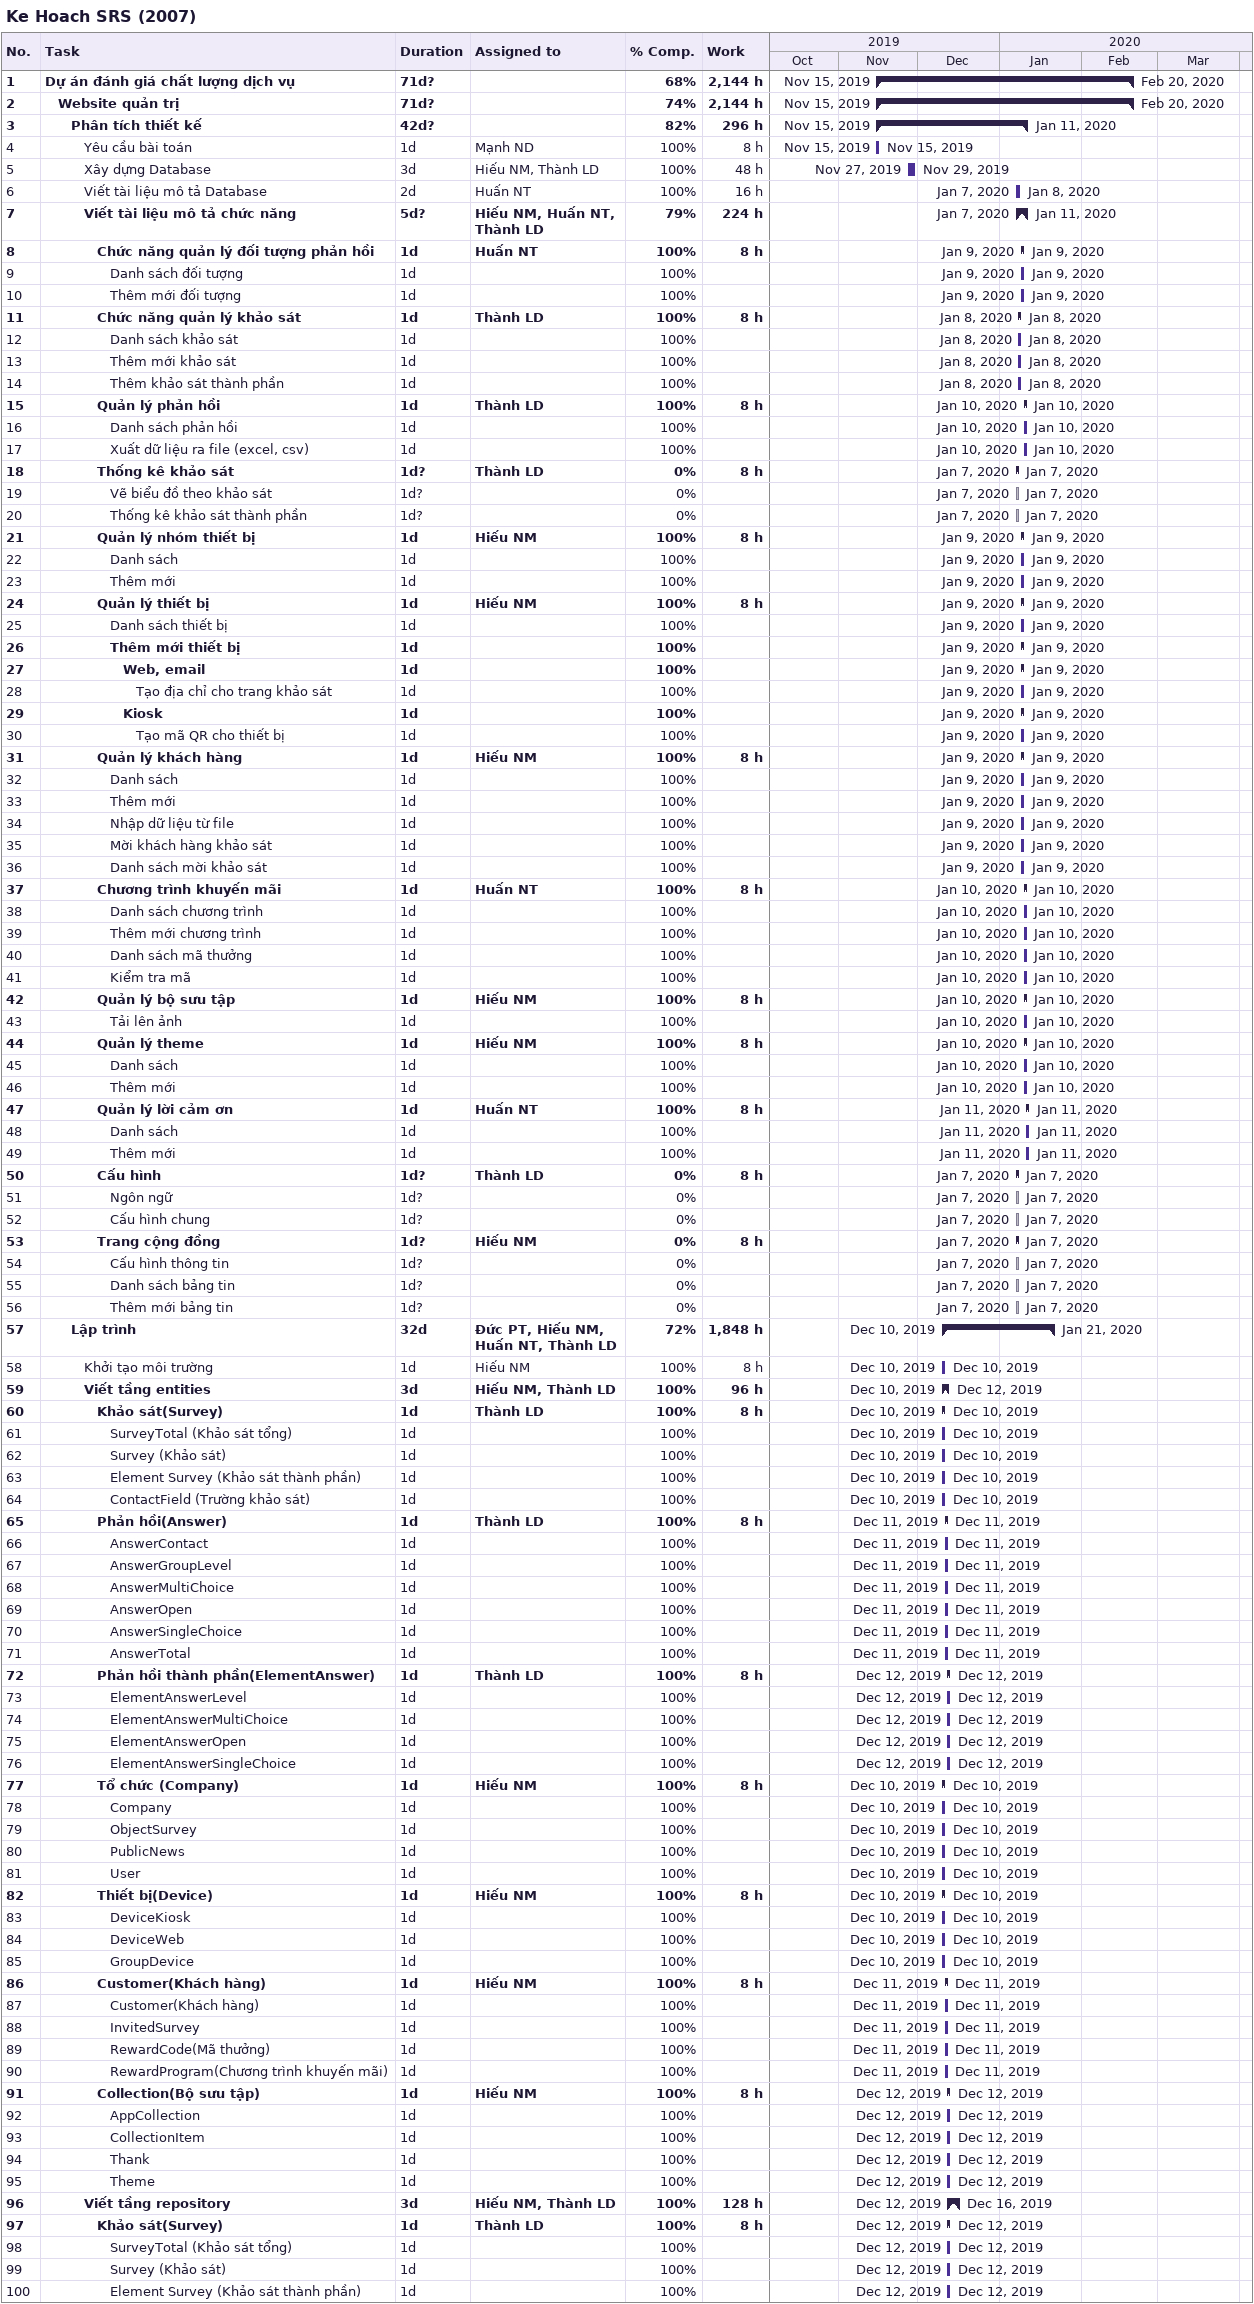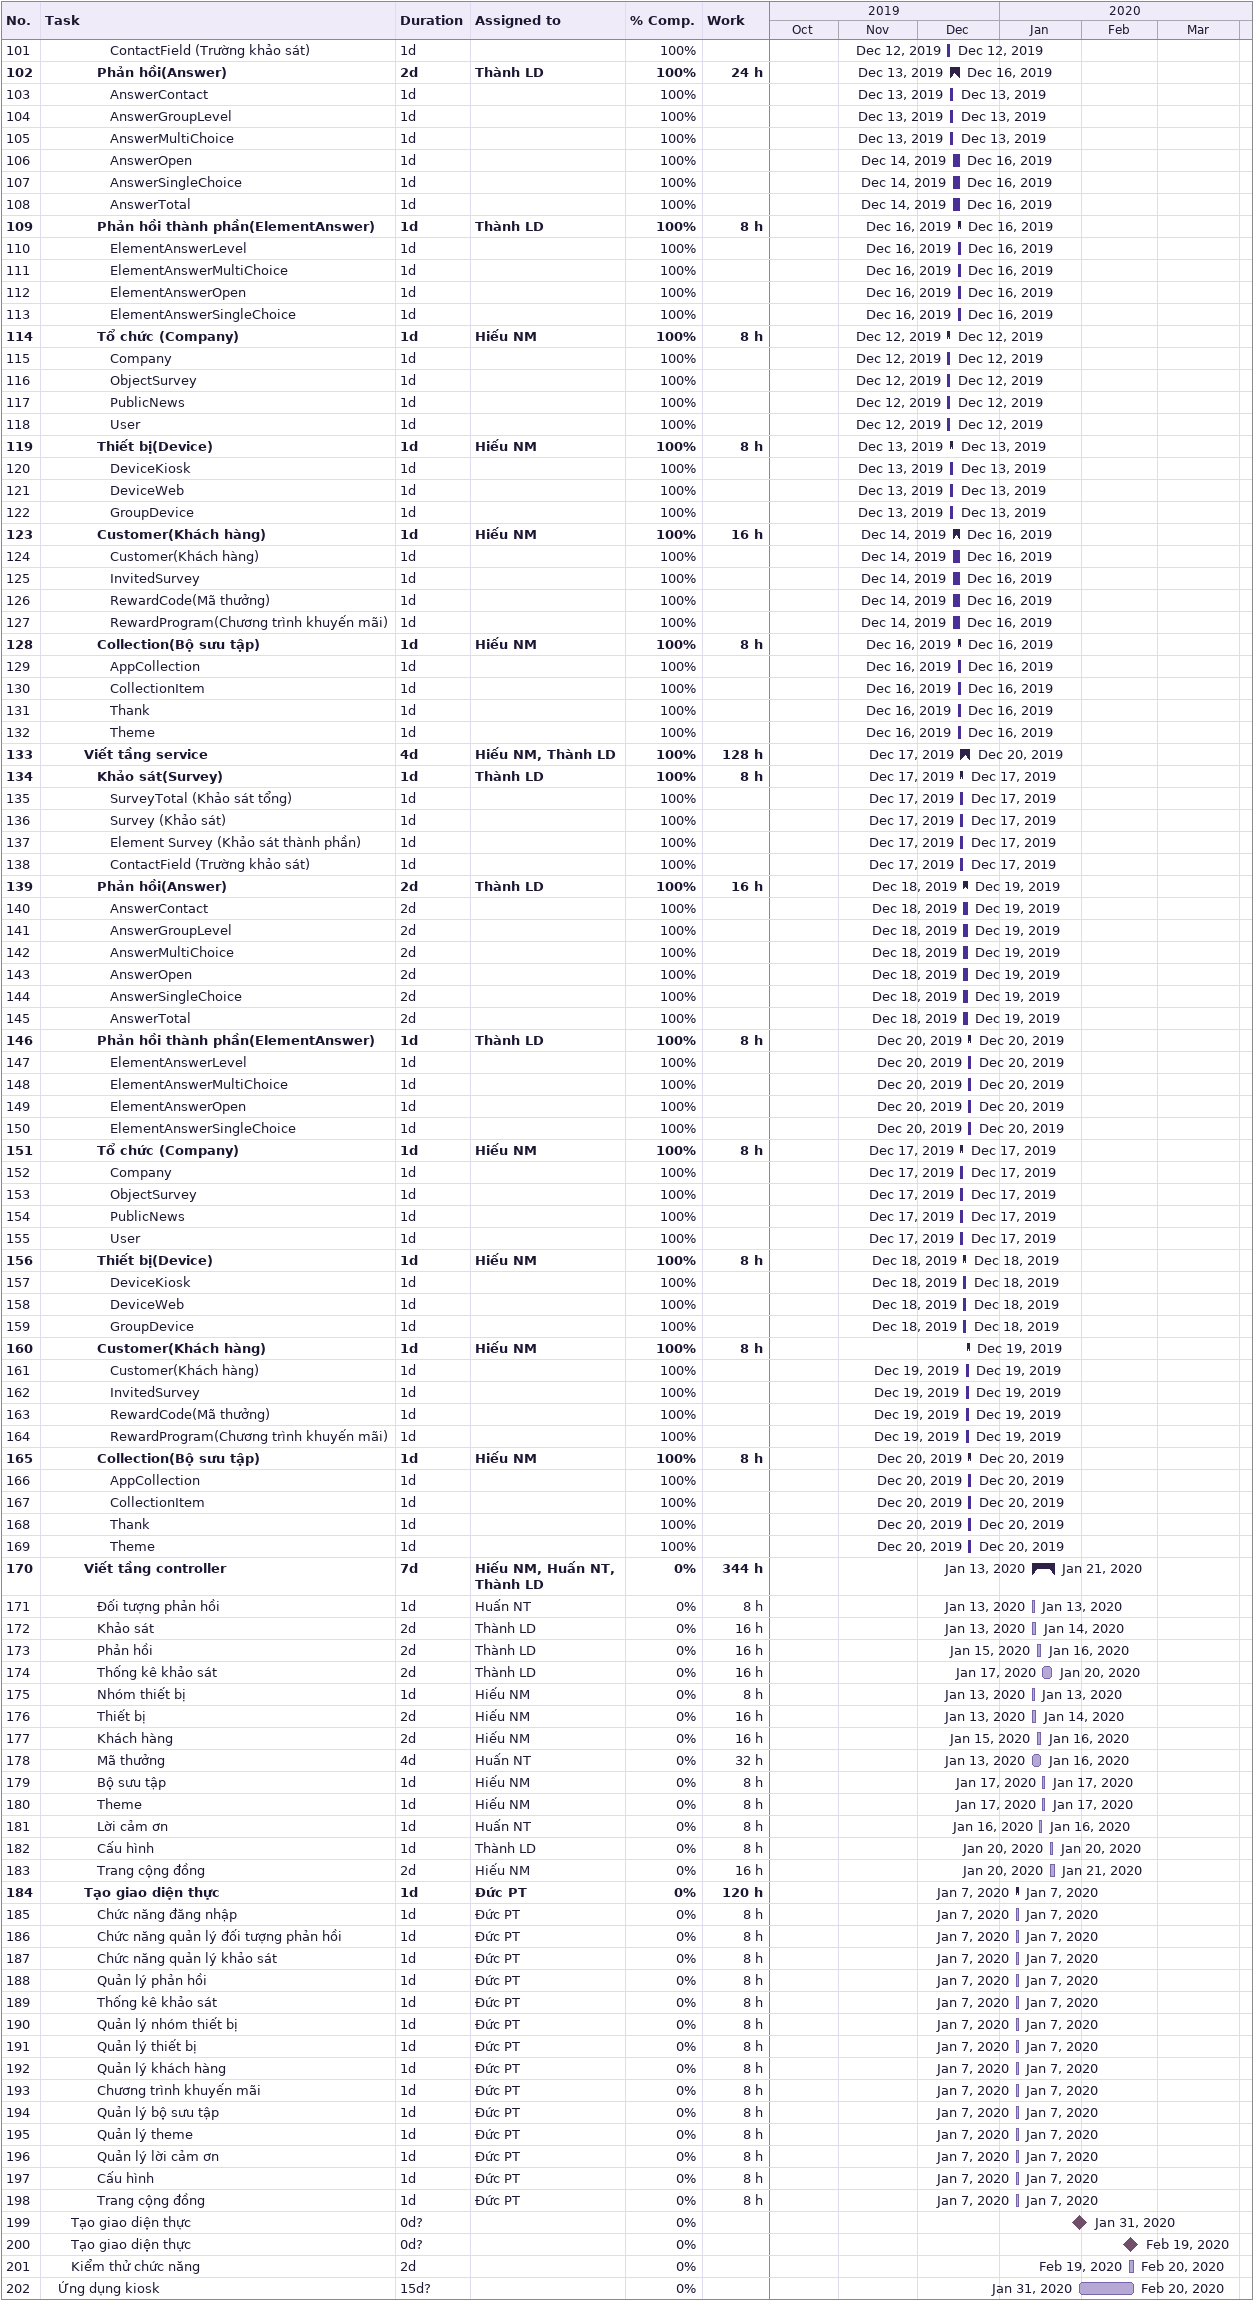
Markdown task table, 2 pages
Ke Hoach SRS (2007)

| ID | Level | Task | Duration | Start | Finish | Resources | % complete | Work (h) |
|---|---|---|---|---|---|---|---|---|
| 1 | 1 | **Dự án đánh giá chất lượng dịch vụ** | 71d? | 2019-11-15 | 2020-02-20 |  | 68 | 2144 |
| 2 | 2 | **Website quản trị** | 71d? | 2019-11-15 | 2020-02-20 |  | 74 | 2144 |
| 3 | 3 | **Phân tích thiết kế** | 42d? | 2019-11-15 | 2020-01-11 |  | 82 | 296 |
| 4 | 4 | Yêu cầu bài toán | 1d | 2019-11-15 | 2019-11-15 | Mạnh ND | 100 | 8 |
| 5 | 4 | Xây dựng Database | 3d | 2019-11-27 | 2019-11-29 | Hiếu NM, Thành LD | 100 | 48 |
| 6 | 4 | Viết tài liệu mô tả Database | 2d | 2020-01-07 | 2020-01-08 | Huấn NT | 100 | 16 |
| 7 | 4 | **Viết tài liệu mô tả chức năng** | 5d? | 2020-01-07 | 2020-01-11 | Hiếu NM, Huấn NT, Thành LD | 79 | 224 |
| 8 | 5 | **Chức năng quản lý đối tượng phản hồi** | 1d | 2020-01-09 | 2020-01-09 | Huấn NT | 100 | 8 |
| 9 | 6 | Danh sách đối tượng | 1d | 2020-01-09 | 2020-01-09 |  | 100 |  |
| 10 | 6 | Thêm mới đối tượng | 1d | 2020-01-09 | 2020-01-09 |  | 100 |  |
| 11 | 5 | **Chức năng quản lý khảo sát** | 1d | 2020-01-08 | 2020-01-08 | Thành LD | 100 | 8 |
| 12 | 6 | Danh sách khảo sát | 1d | 2020-01-08 | 2020-01-08 |  | 100 |  |
| 13 | 6 | Thêm mới khảo sát | 1d | 2020-01-08 | 2020-01-08 |  | 100 |  |
| 14 | 6 | Thêm khảo sát thành phần | 1d | 2020-01-08 | 2020-01-08 |  | 100 |  |
| 15 | 5 | **Quản lý phản hồi** | 1d | 2020-01-10 | 2020-01-10 | Thành LD | 100 | 8 |
| 16 | 6 | Danh sách phản hồi | 1d | 2020-01-10 | 2020-01-10 |  | 100 |  |
| 17 | 6 | Xuất dữ liệu ra file (excel, csv) | 1d | 2020-01-10 | 2020-01-10 |  | 100 |  |
| 18 | 5 | **Thống kê khảo sát** | 1d? | 2020-01-07 | 2020-01-07 | Thành LD | 0 | 8 |
| 19 | 6 | Vẽ biểu đồ theo khảo sát | 1d? | 2020-01-07 | 2020-01-07 |  | 0 |  |
| 20 | 6 | Thống kê khảo sát thành phần | 1d? | 2020-01-07 | 2020-01-07 |  | 0 |  |
| 21 | 5 | **Quản lý nhóm thiết bị** | 1d | 2020-01-09 | 2020-01-09 | Hiếu NM | 100 | 8 |
| 22 | 6 | Danh sách | 1d | 2020-01-09 | 2020-01-09 |  | 100 |  |
| 23 | 6 | Thêm mới | 1d | 2020-01-09 | 2020-01-09 |  | 100 |  |
| 24 | 5 | **Quản lý thiết bị** | 1d | 2020-01-09 | 2020-01-09 | Hiếu NM | 100 | 8 |
| 25 | 6 | Danh sách thiết bị | 1d | 2020-01-09 | 2020-01-09 |  | 100 |  |
| 26 | 6 | **Thêm mới thiết bị** | 1d | 2020-01-09 | 2020-01-09 |  | 100 |  |
| 27 | 7 | **Web, email** | 1d | 2020-01-09 | 2020-01-09 |  | 100 |  |
| 28 | 8 | Tạo địa chỉ cho trang khảo sát | 1d | 2020-01-09 | 2020-01-09 |  | 100 |  |
| 29 | 7 | **Kiosk** | 1d | 2020-01-09 | 2020-01-09 |  | 100 |  |
| 30 | 8 | Tạo mã QR cho thiết bị | 1d | 2020-01-09 | 2020-01-09 |  | 100 |  |
| 31 | 5 | **Quản lý khách hàng** | 1d | 2020-01-09 | 2020-01-09 | Hiếu NM | 100 | 8 |
| 32 | 6 | Danh sách | 1d | 2020-01-09 | 2020-01-09 |  | 100 |  |
| 33 | 6 | Thêm mới | 1d | 2020-01-09 | 2020-01-09 |  | 100 |  |
| 34 | 6 | Nhập dữ liệu từ file | 1d | 2020-01-09 | 2020-01-09 |  | 100 |  |
| 35 | 6 | Mời khách hàng khảo sát | 1d | 2020-01-09 | 2020-01-09 |  | 100 |  |
| 36 | 6 | Danh sách mời khảo sát | 1d | 2020-01-09 | 2020-01-09 |  | 100 |  |
| 37 | 5 | **Chương trình khuyến mãi** | 1d | 2020-01-10 | 2020-01-10 | Huấn NT | 100 | 8 |
| 38 | 6 | Danh sách chương trình | 1d | 2020-01-10 | 2020-01-10 |  | 100 |  |
| 39 | 6 | Thêm mới chương trình | 1d | 2020-01-10 | 2020-01-10 |  | 100 |  |
| 40 | 6 | Danh sách mã thưởng | 1d | 2020-01-10 | 2020-01-10 |  | 100 |  |
| 41 | 6 | Kiểm tra mã | 1d | 2020-01-10 | 2020-01-10 |  | 100 |  |
| 42 | 5 | **Quản lý bộ sưu tập** | 1d | 2020-01-10 | 2020-01-10 | Hiếu NM | 100 | 8 |
| 43 | 6 | Tải lên ảnh | 1d | 2020-01-10 | 2020-01-10 |  | 100 |  |
| 44 | 5 | **Quản lý theme** | 1d | 2020-01-10 | 2020-01-10 | Hiếu NM | 100 | 8 |
| 45 | 6 | Danh sách | 1d | 2020-01-10 | 2020-01-10 |  | 100 |  |
| 46 | 6 | Thêm mới | 1d | 2020-01-10 | 2020-01-10 |  | 100 |  |
| 47 | 5 | **Quản lý lời cảm ơn** | 1d | 2020-01-11 | 2020-01-11 | Huấn NT | 100 | 8 |
| 48 | 6 | Danh sách | 1d | 2020-01-11 | 2020-01-11 |  | 100 |  |
| 49 | 6 | Thêm mới | 1d | 2020-01-11 | 2020-01-11 |  | 100 |  |
| 50 | 5 | **Cấu hình** | 1d? | 2020-01-07 | 2020-01-07 | Thành LD | 0 | 8 |
| 51 | 6 | Ngôn ngữ | 1d? | 2020-01-07 | 2020-01-07 |  | 0 |  |
| 52 | 6 | Cấu hình chung | 1d? | 2020-01-07 | 2020-01-07 |  | 0 |  |
| 53 | 5 | **Trang cộng đồng** | 1d? | 2020-01-07 | 2020-01-07 | Hiếu NM | 0 | 8 |
| 54 | 6 | Cấu hình thông tin | 1d? | 2020-01-07 | 2020-01-07 |  | 0 |  |
| 55 | 6 | Danh sách bảng tin | 1d? | 2020-01-07 | 2020-01-07 |  | 0 |  |
| 56 | 6 | Thêm mới bảng tin | 1d? | 2020-01-07 | 2020-01-07 |  | 0 |  |
| 57 | 3 | **Lập trình** | 32d | 2019-12-10 | 2020-01-21 | Đức PT, Hiếu NM, Huấn NT, Thành LD | 72 | 1848 |
| 58 | 4 | Khởi tạo môi trường | 1d | 2019-12-10 | 2019-12-10 | Hiếu NM | 100 | 8 |
| 59 | 4 | **Viết tầng entities** | 3d | 2019-12-10 | 2019-12-12 | Hiếu NM, Thành LD | 100 | 96 |
| 60 | 5 | **Khảo sát(Survey)** | 1d | 2019-12-10 | 2019-12-10 | Thành LD | 100 | 8 |
| 61 | 6 | SurveyTotal (Khảo sát tổng) | 1d | 2019-12-10 | 2019-12-10 |  | 100 |  |
| 62 | 6 | Survey (Khảo sát) | 1d | 2019-12-10 | 2019-12-10 |  | 100 |  |
| 63 | 6 | Element Survey (Khảo sát thành phần) | 1d | 2019-12-10 | 2019-12-10 |  | 100 |  |
| 64 | 6 | ContactField (Trường khảo sát) | 1d | 2019-12-10 | 2019-12-10 |  | 100 |  |
| 65 | 5 | **Phản hồi(Answer)** | 1d | 2019-12-11 | 2019-12-11 | Thành LD | 100 | 8 |
| 66 | 6 | AnswerContact | 1d | 2019-12-11 | 2019-12-11 |  | 100 |  |
| 67 | 6 | AnswerGroupLevel | 1d | 2019-12-11 | 2019-12-11 |  | 100 |  |
| 68 | 6 | AnswerMultiChoice | 1d | 2019-12-11 | 2019-12-11 |  | 100 |  |
| 69 | 6 | AnswerOpen | 1d | 2019-12-11 | 2019-12-11 |  | 100 |  |
| 70 | 6 | AnswerSingleChoice | 1d | 2019-12-11 | 2019-12-11 |  | 100 |  |
| 71 | 6 | AnswerTotal | 1d | 2019-12-11 | 2019-12-11 |  | 100 |  |
| 72 | 5 | **Phản hồi thành phần(ElementAnswer)** | 1d | 2019-12-12 | 2019-12-12 | Thành LD | 100 | 8 |
| 73 | 6 | ElementAnswerLevel | 1d | 2019-12-12 | 2019-12-12 |  | 100 |  |
| 74 | 6 | ElementAnswerMultiChoice | 1d | 2019-12-12 | 2019-12-12 |  | 100 |  |
| 75 | 6 | ElementAnswerOpen | 1d | 2019-12-12 | 2019-12-12 |  | 100 |  |
| 76 | 6 | ElementAnswerSingleChoice | 1d | 2019-12-12 | 2019-12-12 |  | 100 |  |
| 77 | 5 | **Tổ chức (Company)** | 1d | 2019-12-10 | 2019-12-10 | Hiếu NM | 100 | 8 |
| 78 | 6 | Company | 1d | 2019-12-10 | 2019-12-10 |  | 100 |  |
| 79 | 6 | ObjectSurvey | 1d | 2019-12-10 | 2019-12-10 |  | 100 |  |
| 80 | 6 | PublicNews | 1d | 2019-12-10 | 2019-12-10 |  | 100 |  |
| 81 | 6 | User | 1d | 2019-12-10 | 2019-12-10 |  | 100 |  |
| 82 | 5 | **Thiết bị(Device)** | 1d | 2019-12-10 | 2019-12-10 | Hiếu NM | 100 | 8 |
| 83 | 6 | DeviceKiosk | 1d | 2019-12-10 | 2019-12-10 |  | 100 |  |
| 84 | 6 | DeviceWeb | 1d | 2019-12-10 | 2019-12-10 |  | 100 |  |
| 85 | 6 | GroupDevice | 1d | 2019-12-10 | 2019-12-10 |  | 100 |  |
| 86 | 5 | **Customer(Khách hàng)** | 1d | 2019-12-11 | 2019-12-11 | Hiếu NM | 100 | 8 |
| 87 | 6 | Customer(Khách hàng) | 1d | 2019-12-11 | 2019-12-11 |  | 100 |  |
| 88 | 6 | InvitedSurvey | 1d | 2019-12-11 | 2019-12-11 |  | 100 |  |
| 89 | 6 | RewardCode(Mã thưởng) | 1d | 2019-12-11 | 2019-12-11 |  | 100 |  |
| 90 | 6 | RewardProgram(Chương trình khuyến mãi) | 1d | 2019-12-11 | 2019-12-11 |  | 100 |  |
| 91 | 5 | **Collection(Bộ sưu tập)** | 1d | 2019-12-12 | 2019-12-12 | Hiếu NM | 100 | 8 |
| 92 | 6 | AppCollection | 1d | 2019-12-12 | 2019-12-12 |  | 100 |  |
| 93 | 6 | CollectionItem | 1d | 2019-12-12 | 2019-12-12 |  | 100 |  |
| 94 | 6 | Thank | 1d | 2019-12-12 | 2019-12-12 |  | 100 |  |
| 95 | 6 | Theme | 1d | 2019-12-12 | 2019-12-12 |  | 100 |  |
| 96 | 4 | **Viết tầng repository** | 3d | 2019-12-12 | 2019-12-16 | Hiếu NM, Thành LD | 100 | 128 |
| 97 | 5 | **Khảo sát(Survey)** | 1d | 2019-12-12 | 2019-12-12 | Thành LD | 100 | 8 |
| 98 | 6 | SurveyTotal (Khảo sát tổng) | 1d | 2019-12-12 | 2019-12-12 |  | 100 |  |
| 99 | 6 | Survey (Khảo sát) | 1d | 2019-12-12 | 2019-12-12 |  | 100 |  |
| 100 | 6 | Element Survey (Khảo sát thành phần) | 1d | 2019-12-12 | 2019-12-12 |  | 100 |  |
| 101 | 6 | ContactField (Trường khảo sát) | 1d | 2019-12-12 | 2019-12-12 |  | 100 |  |
| 102 | 5 | **Phản hồi(Answer)** | 2d | 2019-12-13 | 2019-12-16 | Thành LD | 100 | 24 |
| 103 | 6 | AnswerContact | 1d | 2019-12-13 | 2019-12-13 |  | 100 |  |
| 104 | 6 | AnswerGroupLevel | 1d | 2019-12-13 | 2019-12-13 |  | 100 |  |
| 105 | 6 | AnswerMultiChoice | 1d | 2019-12-13 | 2019-12-13 |  | 100 |  |
| 106 | 6 | AnswerOpen | 1d | 2019-12-14 | 2019-12-16 |  | 100 |  |
| 107 | 6 | AnswerSingleChoice | 1d | 2019-12-14 | 2019-12-16 |  | 100 |  |
| 108 | 6 | AnswerTotal | 1d | 2019-12-14 | 2019-12-16 |  | 100 |  |
| 109 | 5 | **Phản hồi thành phần(ElementAnswer)** | 1d | 2019-12-16 | 2019-12-16 | Thành LD | 100 | 8 |
| 110 | 6 | ElementAnswerLevel | 1d | 2019-12-16 | 2019-12-16 |  | 100 |  |
| 111 | 6 | ElementAnswerMultiChoice | 1d | 2019-12-16 | 2019-12-16 |  | 100 |  |
| 112 | 6 | ElementAnswerOpen | 1d | 2019-12-16 | 2019-12-16 |  | 100 |  |
| 113 | 6 | ElementAnswerSingleChoice | 1d | 2019-12-16 | 2019-12-16 |  | 100 |  |
| 114 | 5 | **Tổ chức (Company)** | 1d | 2019-12-12 | 2019-12-12 | Hiếu NM | 100 | 8 |
| 115 | 6 | Company | 1d | 2019-12-12 | 2019-12-12 |  | 100 |  |
| 116 | 6 | ObjectSurvey | 1d | 2019-12-12 | 2019-12-12 |  | 100 |  |
| 117 | 6 | PublicNews | 1d | 2019-12-12 | 2019-12-12 |  | 100 |  |
| 118 | 6 | User | 1d | 2019-12-12 | 2019-12-12 |  | 100 |  |
| 119 | 5 | **Thiết bị(Device)** | 1d | 2019-12-13 | 2019-12-13 | Hiếu NM | 100 | 8 |
| 120 | 6 | DeviceKiosk | 1d | 2019-12-13 | 2019-12-13 |  | 100 |  |
| 121 | 6 | DeviceWeb | 1d | 2019-12-13 | 2019-12-13 |  | 100 |  |
| 122 | 6 | GroupDevice | 1d | 2019-12-13 | 2019-12-13 |  | 100 |  |
| 123 | 5 | **Customer(Khách hàng)** | 1d | 2019-12-14 | 2019-12-16 | Hiếu NM | 100 | 16 |
| 124 | 6 | Customer(Khách hàng) | 1d | 2019-12-14 | 2019-12-16 |  | 100 |  |
| 125 | 6 | InvitedSurvey | 1d | 2019-12-14 | 2019-12-16 |  | 100 |  |
| 126 | 6 | RewardCode(Mã thưởng) | 1d | 2019-12-14 | 2019-12-16 |  | 100 |  |
| 127 | 6 | RewardProgram(Chương trình khuyến mãi) | 1d | 2019-12-14 | 2019-12-16 |  | 100 |  |
| 128 | 5 | **Collection(Bộ sưu tập)** | 1d | 2019-12-16 | 2019-12-16 | Hiếu NM | 100 | 8 |
| 129 | 6 | AppCollection | 1d | 2019-12-16 | 2019-12-16 |  | 100 |  |
| 130 | 6 | CollectionItem | 1d | 2019-12-16 | 2019-12-16 |  | 100 |  |
| 131 | 6 | Thank | 1d | 2019-12-16 | 2019-12-16 |  | 100 |  |
| 132 | 6 | Theme | 1d | 2019-12-16 | 2019-12-16 |  | 100 |  |
| 133 | 4 | **Viết tầng service** | 4d | 2019-12-17 | 2019-12-20 | Hiếu NM, Thành LD | 100 | 128 |
| 134 | 5 | **Khảo sát(Survey)** | 1d | 2019-12-17 | 2019-12-17 | Thành LD | 100 | 8 |
| 135 | 6 | SurveyTotal (Khảo sát tổng) | 1d | 2019-12-17 | 2019-12-17 |  | 100 |  |
| 136 | 6 | Survey (Khảo sát) | 1d | 2019-12-17 | 2019-12-17 |  | 100 |  |
| 137 | 6 | Element Survey (Khảo sát thành phần) | 1d | 2019-12-17 | 2019-12-17 |  | 100 |  |
| 138 | 6 | ContactField (Trường khảo sát) | 1d | 2019-12-17 | 2019-12-17 |  | 100 |  |
| 139 | 5 | **Phản hồi(Answer)** | 2d | 2019-12-18 | 2019-12-19 | Thành LD | 100 | 16 |
| 140 | 6 | AnswerContact | 2d | 2019-12-18 | 2019-12-19 |  | 100 |  |
| 141 | 6 | AnswerGroupLevel | 2d | 2019-12-18 | 2019-12-19 |  | 100 |  |
| 142 | 6 | AnswerMultiChoice | 2d | 2019-12-18 | 2019-12-19 |  | 100 |  |
| 143 | 6 | AnswerOpen | 2d | 2019-12-18 | 2019-12-19 |  | 100 |  |
| 144 | 6 | AnswerSingleChoice | 2d | 2019-12-18 | 2019-12-19 |  | 100 |  |
| 145 | 6 | AnswerTotal | 2d | 2019-12-18 | 2019-12-19 |  | 100 |  |
| 146 | 5 | **Phản hồi thành phần(ElementAnswer)** | 1d | 2019-12-20 | 2019-12-20 | Thành LD | 100 | 8 |
| 147 | 6 | ElementAnswerLevel | 1d | 2019-12-20 | 2019-12-20 |  | 100 |  |
| 148 | 6 | ElementAnswerMultiChoice | 1d | 2019-12-20 | 2019-12-20 |  | 100 |  |
| 149 | 6 | ElementAnswerOpen | 1d | 2019-12-20 | 2019-12-20 |  | 100 |  |
| 150 | 6 | ElementAnswerSingleChoice | 1d | 2019-12-20 | 2019-12-20 |  | 100 |  |
| 151 | 5 | **Tổ chức (Company)** | 1d | 2019-12-17 | 2019-12-17 | Hiếu NM | 100 | 8 |
| 152 | 6 | Company | 1d | 2019-12-17 | 2019-12-17 |  | 100 |  |
| 153 | 6 | ObjectSurvey | 1d | 2019-12-17 | 2019-12-17 |  | 100 |  |
| 154 | 6 | PublicNews | 1d | 2019-12-17 | 2019-12-17 |  | 100 |  |
| 155 | 6 | User | 1d | 2019-12-17 | 2019-12-17 |  | 100 |  |
| 156 | 5 | **Thiết bị(Device)** | 1d | 2019-12-18 | 2019-12-18 | Hiếu NM | 100 | 8 |
| 157 | 6 | DeviceKiosk | 1d | 2019-12-18 | 2019-12-18 |  | 100 |  |
| 158 | 6 | DeviceWeb | 1d | 2019-12-18 | 2019-12-18 |  | 100 |  |
| 159 | 6 | GroupDevice | 1d | 2019-12-18 | 2019-12-18 |  | 100 |  |
| 160 | 5 | **Customer(Khách hàng)** | 1d | 2019-12-19 | 2019-12-19 | Hiếu NM | 100 | 8 |
| 161 | 6 | Customer(Khách hàng) | 1d | 2019-12-19 | 2019-12-19 |  | 100 |  |
| 162 | 6 | InvitedSurvey | 1d | 2019-12-19 | 2019-12-19 |  | 100 |  |
| 163 | 6 | RewardCode(Mã thưởng) | 1d | 2019-12-19 | 2019-12-19 |  | 100 |  |
| 164 | 6 | RewardProgram(Chương trình khuyến mãi) | 1d | 2019-12-19 | 2019-12-19 |  | 100 |  |
| 165 | 5 | **Collection(Bộ sưu tập)** | 1d | 2019-12-20 | 2019-12-20 | Hiếu NM | 100 | 8 |
| 166 | 6 | AppCollection | 1d | 2019-12-20 | 2019-12-20 |  | 100 |  |
| 167 | 6 | CollectionItem | 1d | 2019-12-20 | 2019-12-20 |  | 100 |  |
| 168 | 6 | Thank | 1d | 2019-12-20 | 2019-12-20 |  | 100 |  |
| 169 | 6 | Theme | 1d | 2019-12-20 | 2019-12-20 |  | 100 |  |
| 170 | 4 | **Viết tầng controller** | 7d | 2020-01-13 | 2020-01-21 | Hiếu NM, Huấn NT, Thành LD | 0 | 344 |
| 171 | 5 | Đối tượng phản hồi | 1d | 2020-01-13 | 2020-01-13 | Huấn NT | 0 | 8 |
| 172 | 5 | Khảo sát | 2d | 2020-01-13 | 2020-01-14 | Thành LD | 0 | 16 |
| 173 | 5 | Phản hồi | 2d | 2020-01-15 | 2020-01-16 | Thành LD | 0 | 16 |
| 174 | 5 | Thống kê khảo sát | 2d | 2020-01-17 | 2020-01-20 | Thành LD | 0 | 16 |
| 175 | 5 | Nhóm thiết bị | 1d | 2020-01-13 | 2020-01-13 | Hiếu NM | 0 | 8 |
| 176 | 5 | Thiết bị | 2d | 2020-01-13 | 2020-01-14 | Hiếu NM | 0 | 16 |
| 177 | 5 | Khách hàng | 2d | 2020-01-15 | 2020-01-16 | Hiếu NM | 0 | 16 |
| 178 | 5 | Mã thưởng | 4d | 2020-01-13 | 2020-01-16 | Huấn NT | 0 | 32 |
| 179 | 5 | Bộ sưu tập | 1d | 2020-01-17 | 2020-01-17 | Hiếu NM | 0 | 8 |
| 180 | 5 | Theme | 1d | 2020-01-17 | 2020-01-17 | Hiếu NM | 0 | 8 |
| 181 | 5 | Lời cảm ơn | 1d | 2020-01-16 | 2020-01-16 | Huấn NT | 0 | 8 |
| 182 | 5 | Cấu hình | 1d | 2020-01-20 | 2020-01-20 | Thành LD | 0 | 8 |
| 183 | 5 | Trang cộng đồng | 2d | 2020-01-20 | 2020-01-21 | Hiếu NM | 0 | 16 |
| 184 | 4 | **Tạo giao diện thực** | 1d | 2020-01-07 | 2020-01-07 | Đức PT | 0 | 120 |
| 185 | 5 | Chức năng đăng nhập | 1d | 2020-01-07 | 2020-01-07 | Đức PT | 0 | 8 |
| 186 | 5 | Chức năng quản lý đối tượng phản hồi | 1d | 2020-01-07 | 2020-01-07 | Đức PT | 0 | 8 |
| 187 | 5 | Chức năng quản lý khảo sát | 1d | 2020-01-07 | 2020-01-07 | Đức PT | 0 | 8 |
| 188 | 5 | Quản lý phản hồi | 1d | 2020-01-07 | 2020-01-07 | Đức PT | 0 | 8 |
| 189 | 5 | Thống kê khảo sát | 1d | 2020-01-07 | 2020-01-07 | Đức PT | 0 | 8 |
| 190 | 5 | Quản lý nhóm thiết bị | 1d | 2020-01-07 | 2020-01-07 | Đức PT | 0 | 8 |
| 191 | 5 | Quản lý thiết bị | 1d | 2020-01-07 | 2020-01-07 | Đức PT | 0 | 8 |
| 192 | 5 | Quản lý khách hàng | 1d | 2020-01-07 | 2020-01-07 | Đức PT | 0 | 8 |
| 193 | 5 | Chương trình khuyến mãi | 1d | 2020-01-07 | 2020-01-07 | Đức PT | 0 | 8 |
| 194 | 5 | Quản lý bộ sưu tập | 1d | 2020-01-07 | 2020-01-07 | Đức PT | 0 | 8 |
| 195 | 5 | Quản lý theme | 1d | 2020-01-07 | 2020-01-07 | Đức PT | 0 | 8 |
| 196 | 5 | Quản lý lời cảm ơn | 1d | 2020-01-07 | 2020-01-07 | Đức PT | 0 | 8 |
| 197 | 5 | Cấu hình | 1d | 2020-01-07 | 2020-01-07 | Đức PT | 0 | 8 |
| 198 | 5 | Trang cộng đồng | 1d | 2020-01-07 | 2020-01-07 | Đức PT | 0 | 8 |
| 199 | 3 | Tạo giao diện thực | 0d? | 2020-01-31 | 2020-01-31 |  | 0 |  |
| 200 | 3 | Tạo giao diện thực | 0d? | 2020-02-19 | 2020-02-19 |  | 0 |  |
| 201 | 3 | Kiểm thử chức năng | 2d | 2020-02-19 | 2020-02-20 |  | 0 |  |
| 202 | 2 | Ứng dụng kiosk | 15d? | 2020-01-31 | 2020-02-20 |  | 0 |  |
